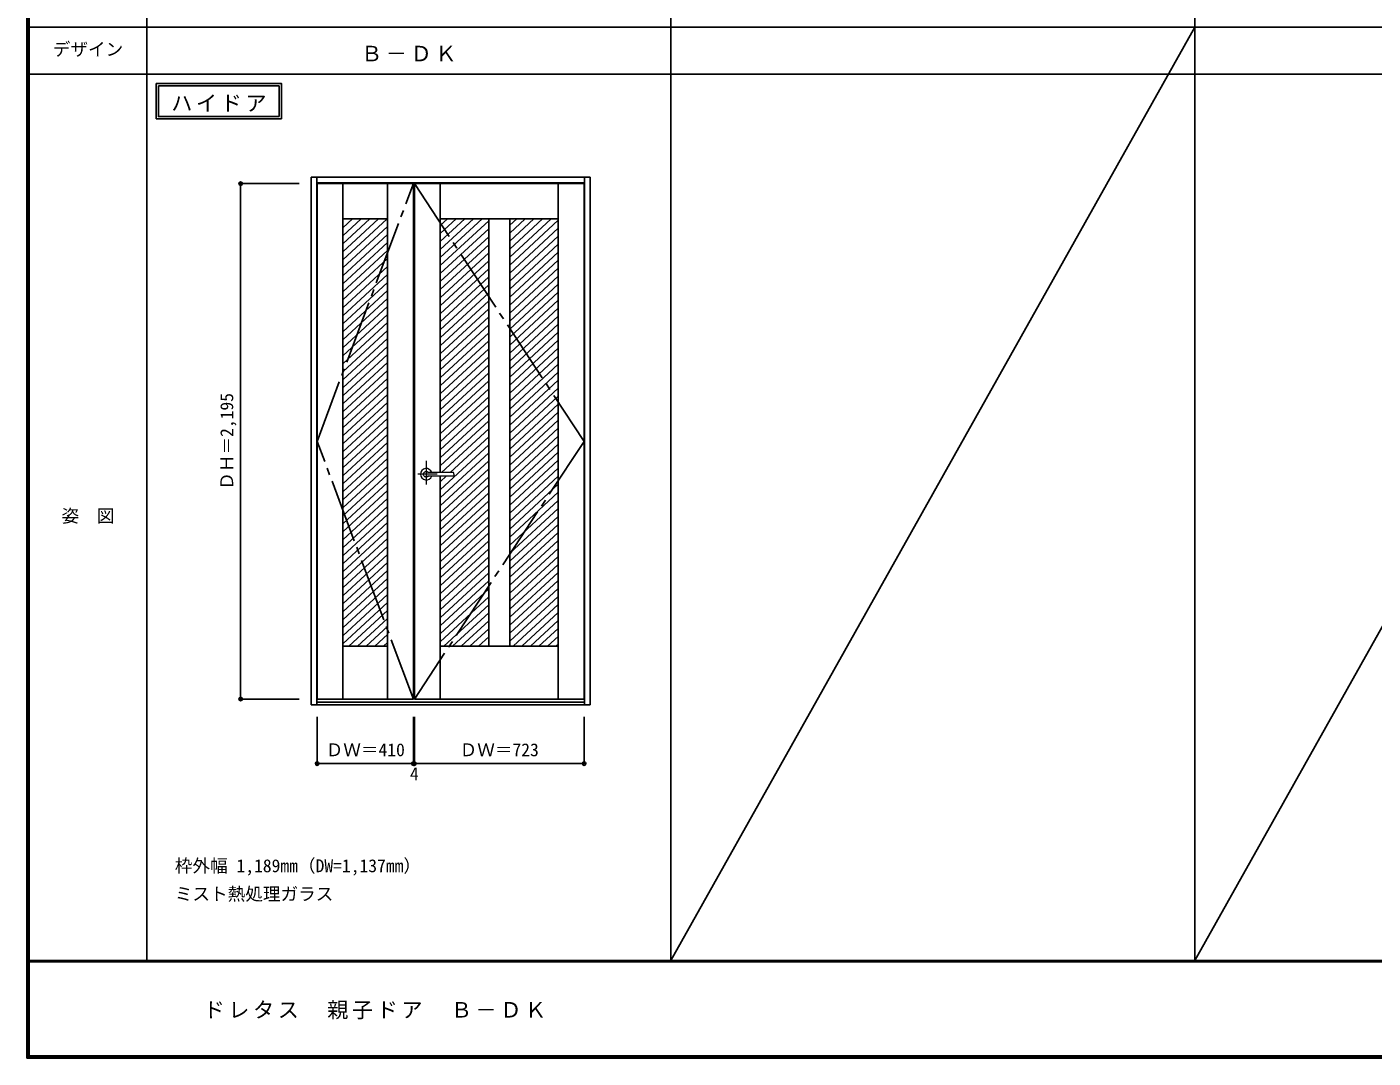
# Model space of a CAD drawing. Units: millimetres, scale not verified. Extents: x -6000 to 5700, y -4307 to 4175.
# Drawn here: x -6000 to -267, y -4205 to 186 of the extents above; entities that cross this region are included whole.
import ezdxf
from ezdxf.enums import TextEntityAlignment as Align

# ---------------------------------------------------------------- set-up
doc = ezdxf.new("R2010")
doc.units = ezdxf.units.MM
doc.header["$LTSCALE"] = 30
doc.header["$PDMODE"] = 32
doc.header["$PDSIZE"] = 15
doc.linetypes.add('CHAIN1', pattern=[8, 5, -1, 1, -1])
doc.linetypes.add('CHAIN2', pattern=[12, 9, -1, 1, -1])
for name, color, linetype in [('0-2_扉', 7, 'Continuous'), ('0-4_枠', 3, 'Continuous'), ('0-7', 7, 'CHAIN2'), ('0-A_文字', 7, 'Continuous'), ('0-B_寸法', 7, 'Continuous'), ('0-C_ハッチ', 4, 'Continuous'), ('F-1_枠', 6, 'Continuous'), ('F-A_文字', 7, 'Continuous')]:
    doc.layers.add(name, color=color, linetype=linetype)
doc.layers.add('0-5_レバー', color=7, linetype='Continuous', lineweight=18)
doc.styles.add('ＭＳ ゴシック', font='')
doc.styles.get('ＭＳ ゴシック').set_extended_font_data('MS Gothic')

msp = doc.modelspace()

# ---------------------------------------------------------------- linework, layer by layer
at = {"layer": '0-2_扉'}
for p, q in [((-4354, -481.25), (-4764, -481.25)), ((-4764, -2676.25), (-4764, -481.25)), ((-4654, -2676.25), (-4654, -481.25)), ((-4464, -2676.25), (-4464, -481.25)), ((-4354, -2676.25), (-4354, -481.25)), ((-4350, -481.25), (-3627, -481.25)), ((-4350, -2676.25), (-4350, -481.25)), ((-4240, -1711.75), (-4240, -481.25)), ((-3737, -2676.25), (-3737, -481.25)), ((-3627, -2676.25), (-3627, -481.25)), ((-4464, -631.25), (-4654, -631.25)), ((-4240, -631.25), (-3737, -631.25)), ((-4033.5, -631.25), (-4033.5, -2451.25)), ((-3943.5, -631.25), (-3943.5, -2451.25)), ((-4240, -2676.25), (-4240, -1725.75)), ((-4464, -2451.25), (-4654, -2451.25)), ((-4240, -2451.25), (-3737, -2451.25)), ((-4354, -2676.25), (-4764, -2676.25)), ((-4350, -2676.25), (-3627, -2676.25))]:
    msp.add_line(p, q, dxfattribs=at)
at = {"layer": '0-4_枠'}
for p, q in [((-4790, -454.25), (-4790, -2701.25)), ((-4790, -454.25), (-3601, -454.25)), ((-4766, -2701.25), (-4766, -454.25)), ((-3625, -2701.25), (-3625, -454.25)), ((-3601, -454.25), (-3601, -2701.25)), ((-4766, -478.25), (-3625, -478.25)), ((-4766, -2689.25), (-3625, -2689.25)), ((-4790, -2701.25), (-3601, -2701.25))]:
    msp.add_line(p, q, dxfattribs=at)
at = {"layer": '0-5_レバー', "color": 4, "linetype": 'CHAIN1'}
for p, q in [((-4299.5, -1662.29), (-4299.5, -1762.14)), ((-4252.7, -1718.75), (-4335.72, -1718.75))]:
    msp.add_line(p, q, dxfattribs=at)
at = {"layer": '0-5_レバー'}
for q in [(-4182.5, -1713.26), (-4182.5, -1724.25)]:
    msp.add_line((-4182.5, -1718.75), q, dxfattribs=at)
for points in [[(-4289.54, -1711.76), (-4290.31, -1710.97), (-4292.28, -1709.6), (-4294.53, -1708.59), (-4296.96, -1707.96), (-4299.5, -1707.75), (-4302.04, -1707.96), (-4304.47, -1708.59), (-4306.72, -1709.6), (-4308.69, -1710.97), (-4310.31, -1712.64), (-4311.51, -1714.54), (-4312.25, -1716.6), (-4312.5, -1718.75), (-4312.25, -1720.9), (-4311.51, -1722.96), (-4310.31, -1724.86), (-4308.69, -1726.53), (-4306.72, -1727.9), (-4304.47, -1728.91), (-4302.04, -1729.54), (-4299.5, -1729.75), (-4296.96, -1729.54), (-4294.53, -1728.91), (-4292.28, -1727.9), (-4290.31, -1726.53), (-4289.54, -1725.74)], [(-4184, -1711.75), (-4193.73, -1711.75), (-4203.91, -1711.75), (-4213.51, -1711.75), (-4222.5, -1711.75), (-4230.91, -1711.75), (-4238.72, -1711.75), (-4245.54, -1711.75), (-4251.84, -1711.75), (-4257.61, -1711.75), (-4262.85, -1711.75), (-4267.64, -1711.75), (-4272.3, -1711.75), (-4276.5, -1711.75), (-4280.25, -1711.75), (-4282.25, -1711.75), (-4284.1, -1711.75), (-4286.11, -1711.76), (-4288.52, -1711.76), (-4290.01, -1711.76), (-4291.55, -1711.76), (-4293.07, -1711.76), (-4294.17, -1711.76), (-4294.63, -1711.76), (-4294.63, -1711.77)], [(-4184, -1711.75), (-4193.08, -1711.75), (-4193.48, -1711.75)], [(-4294.48, -1725.74), (-4294.35, -1725.74), (-4293.91, -1725.74), (-4293.19, -1725.74), (-4292.17, -1725.74), (-4290.91, -1725.74), (-4289.56, -1725.74), (-4286.7, -1725.74), (-4283.72, -1725.75), (-4280.7, -1725.75), (-4277.66, -1725.75), (-4274.59, -1725.75), (-4271.51, -1725.75), (-4267.51, -1725.75), (-4263.1, -1725.75), (-4258.13, -1725.75), (-4252.6, -1725.75), (-4246.51, -1725.75), (-4239.86, -1725.75), (-4232.65, -1725.75), (-4224.06, -1725.75), (-4214.8, -1725.75), (-4204.86, -1725.75), (-4194.25, -1725.75), (-4184, -1725.75)]]:
    msp.add_lwpolyline(points, dxfattribs=at)
for centre, radius, start, end in [((-4299.5, -1718.75), 24.55, 16.59952, 343.36736), ((-4184, -1713.25), 1.5, 0.00847, 89.9163), ((-4184, -1713.25), 1.5, 360, 90.17419), ((-4184, -1724.25), 1.5, 270.16419, 0), ((-4184, -1724.25), 1.5, 269.91059, 359.99153)]:
    msp.add_arc(centre, radius, start, end, dxfattribs=at)
at = {"layer": '0-7'}
for p, q in [((-4764, -1578.75), (-4354, -481.25)), ((-4350, -481.25), (-3627, -1578.75)), ((-4354, -2676.25), (-4764, -1578.75)), ((-3627, -1578.75), (-4350, -2676.25))]:
    msp.add_line(p, q, dxfattribs=at)
at = {"layer": '0-A_文字'}
for p, q in [((-5450, -55.5), (-5450, -205.5)), ((-5440, -65.5), (-4925.67, -65.5)), ((-4925.67, -65.5), (-4925.67, -195.5)), ((-5450, -205.5), (-4915.67, -205.5))]:
    msp.add_line(p, q, dxfattribs=at)
for points in [[(-5450, -55.5), (-4915.67, -55.5), (-4915.67, -205.5)], [(-5440, -65.5), (-5440, -195.5), (-4925.67, -195.5)]]:
    msp.add_lwpolyline(points, dxfattribs=at)
at = {"layer": '0-B_寸法', "color": 4}
for p, q in [((-5090, -481.25), (-5090, -2676.25)), ((-5090, -481.25), (-4840, -481.25)), ((-5090, -2676.25), (-4840, -2676.25)), ((-4764, -2951.25), (-4764, -2751.25)), ((-4354, -2951.25), (-4354, -2751.25)), ((-3627, -2951.25), (-3627, -2751.25)), ((-4350, -2951.25), (-3627, -2951.25))]:
    msp.add_line(p, q, dxfattribs=at)
msp.add_lwpolyline([(-4764, -2951.25), (-4354, -2951.25), (-4350, -2951.25), (-4350, -2751.25)], dxfattribs=at)
at = {"layer": '0-B_寸法'}
for p in [(-5090, -481.25), (-5090, -2676.25), (-4764, -2951.25), (-4354, -2951.25), (-4350, -2951.25), (-3627, -2951.25)]:
    msp.add_point(p, dxfattribs=at)
at = {"layer": '0-C_ハッチ'}
for p, q in [((-4613.42, -631.25), (-4654, -668.83)), ((-4466.23, -631.25), (-4654, -805.11)), ((-4503.03, -631.25), (-4654, -771.04)), ((-4539.82, -631.25), (-4654, -736.97)), ((-4576.62, -631.25), (-4654, -702.9)), ((-4464, -663.26), (-4654, -839.18)), ((-4171.86, -631.25), (-4240, -694.35)), ((-4135.06, -631.25), (-4240, -728.42)), ((-4098.26, -631.25), (-4240, -762.49)), ((-4061.47, -631.25), (-4240, -796.56)), ((-4208.65, -631.25), (-4240, -660.28)), ((-4033.5, -639.43), (-4240, -830.63)), ((-4033.5, -673.5), (-4240, -864.7)), ((-3914.28, -631.25), (-3943.5, -658.31)), ((-3877.48, -631.25), (-3943.5, -692.38)), ((-3840.69, -631.25), (-3943.5, -726.45)), ((-3803.89, -631.25), (-3943.5, -760.52)), ((-3767.09, -631.25), (-3943.5, -794.59)), ((-3737, -637.46), (-3943.5, -828.66)), ((-3737, -671.53), (-3943.5, -862.73)), ((-4464, -697.33), (-4654, -873.25)), ((-4464, -731.4), (-4654, -907.32)), ((-4033.5, -707.57), (-4240, -898.77)), ((-4033.5, -741.64), (-4240, -932.84)), ((-3737, -705.6), (-3943.5, -896.8)), ((-3737, -739.67), (-3943.5, -930.88)), ((-4464, -765.47), (-4654, -941.4)), ((-4464, -799.54), (-4654, -975.47)), ((-4033.5, -775.71), (-4240, -966.92)), ((-3737, -773.74), (-3943.5, -964.95)), ((-4464, -833.61), (-4654, -1009.54)), ((-4033.5, -809.78), (-4240, -1000.99)), ((-4033.5, -843.85), (-4240, -1035.06)), ((-3737, -807.81), (-3943.5, -999.02)), ((-3737, -841.88), (-3943.5, -1033.09)), ((-4464, -867.68), (-4654, -1043.61)), ((-4464, -901.75), (-4654, -1077.68)), ((-4033.5, -877.92), (-4240, -1069.13)), ((-4033.5, -912), (-4240, -1103.2)), ((-3737, -875.96), (-3943.5, -1067.16)), ((-3737, -910.03), (-3943.5, -1101.23)), ((-4464, -935.83), (-4654, -1111.75)), ((-4464, -969.9), (-4654, -1145.82)), ((-4033.5, -946.07), (-4240, -1137.27)), ((-3737, -944.1), (-3943.5, -1135.3)), ((-4464, -1003.97), (-4654, -1179.89)), ((-4033.5, -980.14), (-4240, -1171.34)), ((-4033.5, -1014.21), (-4240, -1205.41)), ((-3737, -978.17), (-3943.5, -1169.37)), ((-3737, -1012.24), (-3943.5, -1203.44)), ((-4464, -1038.04), (-4654, -1213.96)), ((-4464, -1072.11), (-4654, -1248.04)), ((-4033.5, -1048.28), (-4240, -1239.48)), ((-4033.5, -1082.35), (-4240, -1273.55)), ((-3737, -1046.31), (-3943.5, -1237.51)), ((-3737, -1080.38), (-3943.5, -1271.59)), ((-4464, -1106.18), (-4654, -1282.11)), ((-4464, -1140.25), (-4654, -1316.18)), ((-4033.5, -1116.42), (-4240, -1307.63)), ((-3737, -1114.45), (-3943.5, -1305.66)), ((-4464, -1174.32), (-4654, -1350.25)), ((-4033.5, -1150.49), (-4240, -1341.7)), ((-4033.5, -1184.56), (-4240, -1375.77)), ((-3737, -1148.52), (-3943.5, -1339.73)), ((-3737, -1182.6), (-3943.5, -1373.8)), ((-4464, -1208.39), (-4654, -1384.32)), ((-4464, -1242.46), (-4654, -1418.39)), ((-4033.5, -1218.64), (-4240, -1409.84)), ((-4033.5, -1252.71), (-4240, -1443.91)), ((-3737, -1216.67), (-3943.5, -1407.87)), ((-3737, -1250.74), (-3943.5, -1441.94)), ((-4464, -1276.54), (-4654, -1452.46)), ((-4464, -1310.61), (-4654, -1486.53)), ((-4033.5, -1286.78), (-4240, -1477.98)), ((-3737, -1284.81), (-3943.5, -1476.01)), ((-4464, -1344.68), (-4654, -1520.6)), ((-4033.5, -1320.85), (-4240, -1512.05)), ((-4033.5, -1354.92), (-4240, -1546.12)), ((-3737, -1318.88), (-3943.5, -1510.08)), ((-3737, -1352.95), (-3943.5, -1544.15)), ((-4464, -1378.75), (-4654, -1554.67)), ((-4464, -1412.82), (-4654, -1588.75)), ((-4033.5, -1423.06), (-4240, -1614.27)), ((-4033.5, -1388.99), (-4197.4, -1540.75)), ((-3737, -1387.02), (-3943.5, -1578.23)), ((-3737, -1421.09), (-3943.5, -1612.3)), ((-4464, -1446.89), (-4654, -1622.82)), ((-4464, -1480.96), (-4654, -1656.89)), ((-4033.5, -1457.13), (-4240, -1648.34)), ((-3737, -1455.16), (-3943.5, -1646.37)), ((-3737, -1489.23), (-3943.5, -1680.44)), ((-4464, -1515.03), (-4654, -1690.96)), ((-4033.5, -1491.2), (-4240, -1682.41)), ((-4197.4, -1540.75), (-4240, -1580.19)), ((-4033.5, -1525.27), (-4234.9, -1711.75)), ((-3737, -1523.31), (-3943.5, -1714.51)), ((-4464, -1549.1), (-4654, -1725.03)), ((-4464, -1583.18), (-4654, -1759.1)), ((-4033.5, -1593.42), (-4240, -1784.62)), ((-4033.5, -1559.35), (-4198.1, -1711.75)), ((-3737, -1557.38), (-3943.5, -1748.58)), ((-3737, -1591.45), (-3943.5, -1782.65)), ((-4464, -1617.25), (-4654, -1793.17)), ((-4464, -1651.32), (-4654, -1827.24)), ((-4033.5, -1627.49), (-4240, -1818.69)), ((-4033.5, -1661.56), (-4240, -1852.76)), ((-3737, -1625.52), (-3943.5, -1816.72)), ((-3737, -1659.59), (-3943.5, -1850.79)), ((-4464, -1685.39), (-4654, -1861.31)), ((-4464, -1719.46), (-4654, -1895.39)), ((-4033.5, -1695.63), (-4240, -1886.83)), ((-3737, -1693.66), (-3943.5, -1884.87)), ((-4464, -1753.53), (-4654, -1929.46)), ((-4213.22, -1725.75), (-4240, -1750.55)), ((-4033.5, -1729.7), (-4240, -1920.9)), ((-4033.5, -1763.77), (-4240, -1954.98)), ((-3737, -1727.73), (-3943.5, -1918.94)), ((-3737, -1761.8), (-3943.5, -1953.01)), ((-4464, -1787.6), (-4654, -1963.53)), ((-4464, -1821.67), (-4654, -1997.6)), ((-4033.5, -1797.84), (-4240, -1989.05)), ((-4033.5, -1831.91), (-4240, -2023.12)), ((-3737, -1795.87), (-3943.5, -1987.08)), ((-3737, -1829.95), (-3943.5, -2021.15)), ((-4464, -1855.74), (-4654, -2031.67)), ((-4464, -1889.81), (-4654, -2065.74)), ((-4033.5, -1865.99), (-4240, -2057.19)), ((-3737, -1864.02), (-3943.5, -2055.22)), ((-4464, -1923.89), (-4654, -2099.81)), ((-4033.5, -1900.06), (-4240, -2091.26)), ((-4033.5, -1934.13), (-4240, -2125.33)), ((-3737, -1898.09), (-3943.5, -2089.29)), ((-3737, -1932.16), (-3943.5, -2123.36)), ((-4464, -1957.96), (-4654, -2133.88)), ((-4464, -1992.03), (-4654, -2167.95)), ((-4033.5, -1968.2), (-4240, -2159.4)), ((-4033.5, -2002.27), (-4240, -2193.47)), ((-3737, -1966.23), (-3943.5, -2157.43)), ((-3737, -2000.3), (-3943.5, -2191.5)), ((-4464, -2026.1), (-4654, -2202.02)), ((-4464, -2060.17), (-4654, -2236.1)), ((-4033.5, -2036.34), (-4240, -2227.54)), ((-3737, -2034.37), (-3943.5, -2225.58)), ((-4464, -2094.24), (-4654, -2270.17)), ((-4033.5, -2070.41), (-4240, -2261.62)), ((-4033.5, -2104.48), (-4240, -2295.69)), ((-3737, -2068.44), (-3943.5, -2259.65)), ((-3737, -2102.51), (-3943.5, -2293.72)), ((-4464, -2128.31), (-4654, -2304.24)), ((-4464, -2162.38), (-4654, -2338.31)), ((-4033.5, -2138.55), (-4240, -2329.76)), ((-4033.5, -2172.62), (-4240, -2363.83)), ((-3737, -2136.58), (-3943.5, -2327.79)), ((-3737, -2170.66), (-3943.5, -2361.86)), ((-4464, -2196.45), (-4654, -2372.38)), ((-4464, -2230.53), (-4654, -2406.45)), ((-4033.5, -2206.7), (-4240, -2397.9)), ((-3737, -2204.73), (-3943.5, -2395.93)), ((-4464, -2264.6), (-4654, -2440.52)), ((-4033.5, -2240.77), (-4240, -2431.97)), ((-4033.5, -2274.84), (-4224.03, -2451.25)), ((-3737, -2238.8), (-3943.5, -2430)), ((-3737, -2272.87), (-3929.65, -2451.25)), ((-4464, -2298.67), (-4628.79, -2451.25)), ((-4464, -2332.74), (-4591.99, -2451.25)), ((-4033.5, -2308.91), (-4187.23, -2451.25)), ((-4033.5, -2342.98), (-4150.43, -2451.25)), ((-3737, -2306.94), (-3892.85, -2451.25)), ((-3737, -2341.01), (-3856.06, -2451.25)), ((-4464, -2366.81), (-4555.2, -2451.25)), ((-4464, -2400.88), (-4518.4, -2451.25)), ((-4033.5, -2377.05), (-4113.64, -2451.25)), ((-3737, -2375.08), (-3819.26, -2451.25)), ((-4464, -2434.95), (-4481.6, -2451.25)), ((-4033.5, -2411.12), (-4076.84, -2451.25)), ((-3737, -2409.15), (-3782.46, -2451.25)), ((-3737, -2443.22), (-3745.67, -2451.25))]:
    msp.add_line(p, q, dxfattribs=at)
at = {"layer": 'F-1_枠'}
for p, q in [((-6000, 4175), (-6000, -4205)), ((-5995, 4175), (-5995, -4205)), ((-5990, 4175), (-5990, -4205)), ((-5490, 4175), (-5490, -3790)), ((-3258.4, 4175), (-3258.4, -3790)), ((-1026.8, 4175), (-1026.8, -3790)), ((-6000, 184.5), (5700, 184.5)), ((-6000, -15.5), (5700, -15.5)), ((5700, -3790), (-6000, -3790)), ((5700, -3795), (-6000, -3795)), ((5700, -4195), (-6000, -4195)), ((5700, -4200), (-6000, -4200)), ((5700, -4205), (-6000, -4205))]:
    msp.add_line(p, q, dxfattribs=at)
at = {"layer": 'F-A_文字'}
for p, q in [((-1026.8, 184.5), (-3258.4, -3790)), ((1204.8, 184.5), (-1026.8, -3790))]:
    msp.add_line(p, q, dxfattribs=at)

# ---------------------------------------------------------------- texts
at = {"layer": '0-A_文字', "style": 'ＭＳ ゴシック'}
for s, p in [('枠外幅 1,189mm（DW=1,137mm）', (-5370, -3430)), ('ミスト熱処理ガラス', (-5370, -3550))]:
    msp.add_text(s, height=54.99, dxfattribs=at).set_placement(p, align=Align.BOTTOM_LEFT)
at = {"layer": '0-A_文字', "char_height": 65.98, "attachment_point": 7, "style": 'ＭＳ ゴシック'}
for s, insert in [('\\T1.17;Ｂ－ＤＫ', (-4576.7, 39.5)), ('\\T1.17;ハイドア', (-5385.34, -175.5))]:
    msp.add_mtext(s, dxfattribs=dict(at, insert=insert))
at = {"layer": '0-B_寸法', "style": 'ＭＳ ゴシック'}
msp.add_text('ＤＨ＝2,195', height=54.99, rotation=90, dxfattribs=at).set_placement((-5105, -1785), align=Align.BOTTOM_LEFT)
for s, p in [('ＤＷ＝410', (-4727.75, -2936.25)), ('ＤＷ＝723', (-4157.25, -2936.25)), ('4', (-4368.75, -3038.64))]:
    msp.add_text(s, height=54.99, dxfattribs=at).set_placement(p, align=Align.BOTTOM_LEFT)
at = {"layer": 'F-A_文字', "style": 'ＭＳ ゴシック'}
for s, p in [('デザイン', (-5890, 47)), ('姿\u3000図', (-5852.5, -1940.25))]:
    msp.add_text(s, height=54.99, dxfattribs=at).set_placement(p, align=Align.BOTTOM_LEFT)
at = {"layer": 'F-A_文字', "insert": (-5247.55, -4040), "char_height": 65.98, "attachment_point": 7, "style": 'ＭＳ ゴシック'}
msp.add_mtext('\\T1.17;ドレタス\u3000親子ドア\u3000Ｂ－ＤＫ', dxfattribs=at)

doc.saveas('drawing.dxf')
